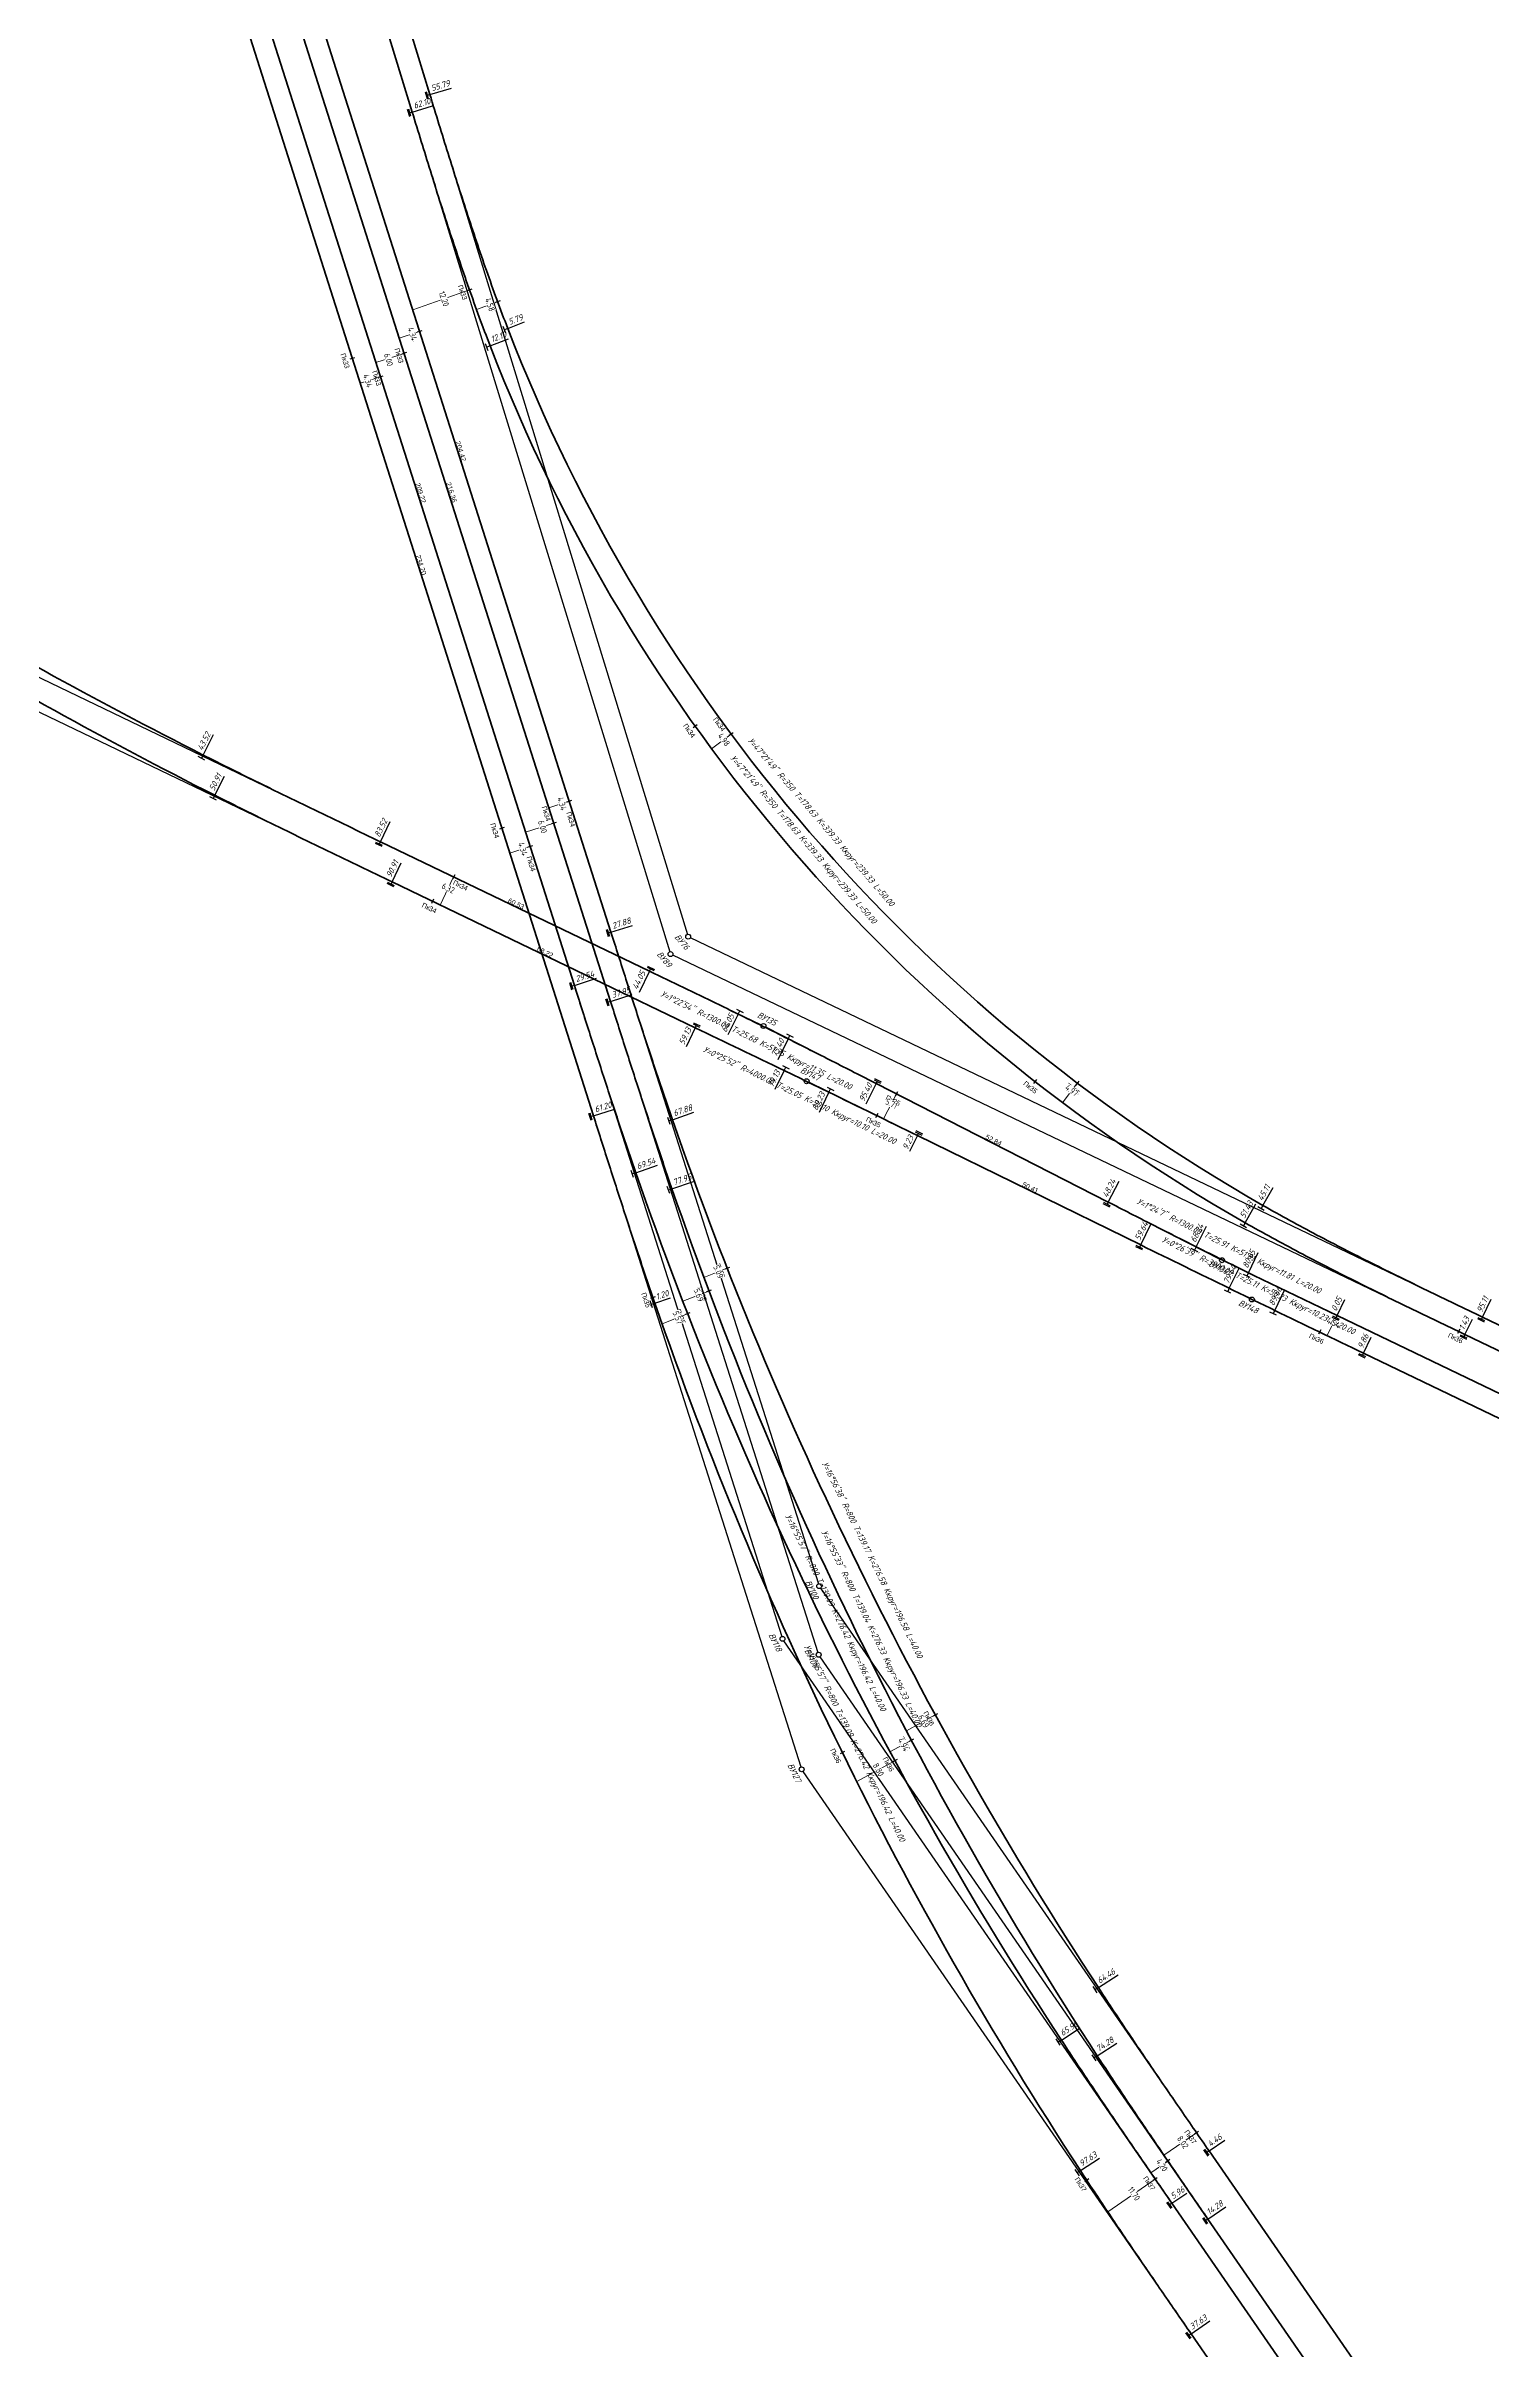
# Model space of a CAD drawing. Extents: x 10590 to 14299, y 7312 to 9553.
# Drawn here: x 12511.1 to 12804.3, y 7551.7 to 8019 of the extents above; entities that cross this region are included whole.
import ezdxf
from ezdxf.enums import TextEntityAlignment as Align

# ---------------------------------------------------------------- set-up
doc = ezdxf.new("R2010")
doc.units = 0
for name, color, linetype in [('Вершины', 7, 'Continuous'), ('Междупутья в плане', 7, 'Continuous'), ('Ось трассы', 7, 'Continuous'), ('Параметры кривых', 7, 'Continuous'), ('Пикетаж', 7, 'Continuous'), ('Прямые вставки', 7, 'Continuous')]:
    doc.layers.add(name, color=color, linetype=linetype)
doc.styles.get("Standard").update_dxf_attribs({"font": 'SPDS.shx', "oblique": 15, "height": 2})
doc.styles.add('Междупутья', font='simplex.shx', dxfattribs={"width": 0.7, "height": 2.5})
doc.styles.add('Параметры кривых', font='SPDS.shx', dxfattribs={"oblique": 15, "height": 2.5})
doc.styles.add('Пикетаж', font='pragmai.shx', dxfattribs={"height": 2})

msp = doc.modelspace()

# ---------------------------------------------------------------- linework, layer by layer
at = {"color": 1, "linetype": 'ByBlock', "lineweight": -2}
for p, q in [((12588.43, 8008.22), (12588, 8009.65)), ((12588.67, 8008.29), (12588.23, 8009.73)), ((12588.93, 8009.16), (12588.45, 8009.01)), ((12584.85, 8004.69), (12584.41, 8006.13)), ((12585.09, 8004.76), (12584.65, 8006.2)), ((12585.35, 8005.63), (12584.87, 8005.48)), ((12600.71, 7957.23), (12600.17, 7958.63)), ((12601.14, 7958.2), (12600.44, 7957.93)), ((12604.29, 7960.76), (12603.75, 7962.16)), ((12604.72, 7961.73), (12604.02, 7961.46)), ((12543.29, 7874.21), (12541.95, 7874.89)), ((12542.96, 7875.22), (12542.62, 7874.55)), ((12545.66, 7866.05), (12544.32, 7866.72)), ((12545.33, 7867.05), (12544.99, 7866.38)), ((12579.24, 7856.64), (12577.88, 7857.29)), ((12579.34, 7856.86), (12577.99, 7857.51)), ((12578.88, 7857.64), (12578.67, 7857.19)), ((12581.61, 7848.48), (12580.26, 7849.13)), ((12581.72, 7848.7), (12580.37, 7849.35)), ((12581.26, 7849.48), (12581.04, 7849.03)), ((12625.16, 7838.32), (12624.71, 7839.75)), ((12625.4, 7838.4), (12624.95, 7839.83)), ((12625.65, 7839.26), (12625.17, 7839.11)), ((12632.98, 7832.17), (12634.33, 7831.52)), ((12633.08, 7832.4), (12634.44, 7831.75)), ((12633.44, 7831.4), (12633.65, 7831.85)), ((12617.74, 7827.56), (12617.28, 7828.99)), ((12617.98, 7827.64), (12617.52, 7829.07)), ((12618.22, 7828.5), (12617.75, 7828.35)), ((12625.08, 7824.29), (12624.62, 7825.72)), ((12625.31, 7824.36), (12624.86, 7825.79)), ((12625.56, 7825.23), (12625.09, 7825.08)), ((12651.09, 7823.69), (12652.44, 7823.03)), ((12651.44, 7822.68), (12651.77, 7823.36)), ((12642.28, 7820.69), (12643.63, 7820.04)), ((12642.39, 7820.92), (12643.74, 7820.27)), ((12642.74, 7819.91), (12642.96, 7820.37)), ((12661.27, 7818.65), (12662.61, 7817.97)), ((12661.61, 7817.64), (12661.94, 7818.31)), ((12660.41, 7812.23), (12661.76, 7811.58)), ((12660.76, 7811.23), (12661.09, 7811.91)), ((12679, 7809.37), (12680.33, 7808.69)), ((12679.11, 7809.59), (12680.45, 7808.91)), ((12679.44, 7808.58), (12679.67, 7809.03)), ((12669.5, 7807.83), (12670.84, 7807.17)), ((12669.84, 7806.82), (12670.17, 7807.5)), ((12621.61, 7801.09), (12621.16, 7802.52)), ((12621.85, 7801.17), (12621.4, 7802.6)), ((12622.1, 7802.03), (12621.62, 7801.88)), ((12637.64, 7800.3), (12637.15, 7801.72)), ((12638.1, 7801.25), (12637.4, 7801.01)), ((12687.35, 7798.81), (12688.7, 7798.15)), ((12687.46, 7799.04), (12688.81, 7798.38)), ((12687.81, 7798.04), (12688.03, 7798.48)), ((12630.22, 7789.54), (12629.73, 7790.96)), ((12630.68, 7790.49), (12629.97, 7790.25)), ((12637.56, 7786.27), (12637.07, 7787.68)), ((12638.02, 7787.22), (12637.31, 7786.97)), ((12726.82, 7783.53), (12725.48, 7784.21)), ((12726.93, 7783.75), (12725.59, 7784.43)), ((12726.49, 7784.54), (12726.26, 7784.09)), ((12754.55, 7779.33), (12753.25, 7780.07)), ((12754.27, 7780.35), (12753.9, 7779.7)), ((12758.14, 7782.85), (12756.83, 7783.6)), ((12757.85, 7783.88), (12757.48, 7783.23)), ((12733.41, 7774.84), (12732.07, 7775.5)), ((12733.52, 7775.07), (12732.18, 7775.73)), ((12733.07, 7775.85), (12732.85, 7775.4)), ((12744.32, 7775.48), (12743.98, 7774.81)), ((12744.66, 7774.47), (12743.31, 7775.15)), ((12751.38, 7766.06), (12750.03, 7766.71)), ((12751.04, 7767.06), (12750.71, 7766.39)), ((12755.25, 7769.23), (12753.9, 7769.89)), ((12754.9, 7770.23), (12754.57, 7769.56)), ((12634.09, 7763.07), (12633.6, 7764.49)), ((12634.56, 7764.02), (12633.85, 7763.78)), ((12760.59, 7761.59), (12759.24, 7762.25)), ((12760.24, 7762.59), (12759.91, 7761.92)), ((12773.37, 7760.75), (12772.02, 7761.4)), ((12772.91, 7761.52), (12772.69, 7761.07)), ((12773.26, 7760.52), (12771.91, 7761.17)), ((12799.18, 7756.69), (12797.83, 7757.34)), ((12799.29, 7756.92), (12797.94, 7757.56)), ((12798.83, 7757.69), (12798.61, 7757.24)), ((12802.77, 7760.22), (12801.41, 7760.87)), ((12802.87, 7760.44), (12801.52, 7761.09)), ((12802.41, 7761.22), (12802.2, 7760.77)), ((12778.61, 7752.92), (12777.26, 7753.57)), ((12778.72, 7753.14), (12777.36, 7753.79)), ((12778.26, 7753.92), (12778.04, 7753.47)), ((12724.27, 7624.18), (12723.45, 7625.44)), ((12724.49, 7625.22), (12723.86, 7624.81)), ((12716.76, 7613.55), (12715.94, 7614.81)), ((12716.98, 7614.59), (12716.35, 7614.18)), ((12724.05, 7610.36), (12723.23, 7611.61)), ((12724.26, 7611.4), (12723.64, 7610.99)), ((12746.74, 7591.07), (12745.89, 7592.3)), ((12746.95, 7591.21), (12746.09, 7592.44)), ((12746.93, 7592.11), (12746.52, 7591.83)), ((12720.63, 7587.08), (12719.81, 7588.34)), ((12720.85, 7588.12), (12720.22, 7587.71)), ((12739.22, 7580.43), (12738.37, 7581.67)), ((12739.43, 7580.58), (12738.58, 7581.81)), ((12739.41, 7581.48), (12739, 7581.19)), ((12746.51, 7577.24), (12745.65, 7578.47)), ((12746.71, 7577.38), (12745.86, 7578.61)), ((12746.7, 7578.28), (12746.29, 7578)), ((12743.1, 7553.96), (12742.25, 7555.2)), ((12743.3, 7554.11), (12742.45, 7555.34)), ((12743.29, 7555.01), (12742.88, 7554.72))]:
    msp.add_line(p, q, dxfattribs=at)
at = {"color": 1}
for p, q in [((12597.43, 7969.72), (12596.48, 7969.39)), ((12603.15, 7967.31), (12602.21, 7966.97)), ((12587.32, 7961.26), (12586.37, 7960.96)), ((12573.66, 7955.78), (12572.7, 7955.48)), ((12643.15, 7881.32), (12642.34, 7880.74)), ((12650.45, 7879.75), (12649.64, 7879.16)), ((12617.67, 7865.98), (12616.71, 7865.68)), ((12604, 7860.5), (12603.05, 7860.2)), ((12593.96, 7850.94), (12593.52, 7850.04)), ((12711.93, 7809.39), (12711.31, 7808.61)), ((12720.51, 7809.08), (12719.9, 7808.28)), ((12683.76, 7806.94), (12683.3, 7806.05)), ((12649.69, 7771.3), (12648.76, 7770.94)), ((12634.64, 7765.32), (12633.69, 7765)), ((12773.08, 7762), (12772.64, 7761.1)), ((12797.76, 7758.76), (12797.33, 7757.86)), ((12691.86, 7680.77), (12690.98, 7680.29)), ((12673.01, 7673.11), (12672.11, 7672.67)), ((12744.81, 7596.06), (12743.99, 7595.5)), ((12722.57, 7586.41), (12721.74, 7585.86))]:
    msp.add_line(p, q, dxfattribs=at)
at = {"layer": 'Вершины', "color": 1}
for p, q in [((12588.93, 8009.16), (12641.15, 7838.85)), ((12578.88, 7857.64), (12486.17, 7902.24)), ((12581.26, 7849.48), (12488.05, 7894.3)), ((12625.65, 7839.26), (12667.73, 7707.13)), ((12802.41, 7761.22), (12641.75, 7838.16)), ((12633.44, 7831.4), (12656.12, 7820.48)), ((12642.74, 7819.91), (12664.87, 7809.28)), ((12679.44, 7808.58), (12657.02, 7820.04)), ((12726.49, 7784.54), (12749.11, 7772.97)), ((12733.07, 7775.85), (12755.17, 7765.01)), ((12772.91, 7761.52), (12750.01, 7772.53)), ((12746.93, 7592.11), (12668.17, 7706.24))]:
    msp.add_line(p, q, dxfattribs=at)
for centre in [(12641.3, 7838.37), (12637.72, 7834.84), (12656.57, 7820.27), (12665.32, 7809.06), (12749.56, 7772.75), (12755.62, 7764.79), (12667.88, 7706.65), (12660.43, 7695.97), (12667.76, 7692.74), (12664.31, 7669.5)]:
    msp.add_circle(centre, 0.5, dxfattribs=at)
at = {"layer": 'Междупутья в плане', "color": 1, "lineweight": 15}
for p, q in [((12596.95, 7969.55), (12585.44, 7965.5)), ((12602.68, 7967.14), (12598.38, 7965.56)), ((12586.84, 7961.11), (12582.71, 7959.79)), ((12650.05, 7879.46), (12646.05, 7876.49)), ((12617.19, 7865.83), (12613.05, 7864.51)), ((12609.26, 7856.65), (12605.12, 7855.33)), ((12593.74, 7850.49), (12591, 7844.8)), ((12720.21, 7808.68), (12717.21, 7804.71)), ((12683.53, 7806.49), (12680.93, 7801.4)), ((12649.22, 7771.12), (12644.48, 7769.26)), ((12772.86, 7761.55), (12770.89, 7757.46)), ((12691.42, 7680.53), (12685.55, 7677.33)), ((12744.4, 7595.78), (12737.79, 7591.23))]:
    msp.add_line(p, q, dxfattribs=at)
at = {"layer": 'Ось трассы', "color": 1, "lineweight": 100, "flags": 128}
msp.add_lwpolyline([(12572.19, 8063.76), (12588.93, 8009.16, 0.001116), (12592.61, 7997.21, 0.003348), (12596.4, 7985.3, 0.00558), (12600.4, 7973.46, 0.007813), (12604.72, 7961.73, 0.172634), (12757.85, 7783.88, 0.007813), (12768.81, 7777.87, 0.00558), (12779.93, 7772.15, 0.003348), (12791.15, 7766.64, 0.001116), (12802.41, 7761.22), (12887.78, 7720.34, 0.000391), (12896.8, 7716.03, 0.001172), (12905.83, 7711.74, 0.001953), (12914.9, 7707.51, 0.002734), (12924, 7703.37, 0.059869), (13106.25, 7646.59, 0.002734), (13116.1, 7644.83, 0.001953), (13125.96, 7643.16, 0.001172), (13135.83, 7641.56, 0.000391), (13145.7, 7639.99), (13306.19, 7614.51, 0.000417)], format="xyb", dxfattribs=at)
at = {"layer": 'Параметры кривых', "color": 1}
for p, q in [((12588.93, 8009.16), (12593.32, 8010.5)), ((12585.35, 8005.63), (12589.44, 8006.88)), ((12604.72, 7961.73), (12608.13, 7963.05)), ((12601.14, 7958.2), (12604.87, 7959.64)), ((12542.96, 7875.22), (12545.07, 7879.4)), ((12545.33, 7867.05), (12547.28, 7870.9)), ((12578.88, 7857.64), (12580.86, 7861.75)), ((12581.26, 7849.48), (12583.13, 7853.37)), ((12625.65, 7839.26), (12630.03, 7840.66)), ((12618.22, 7828.5), (12622.69, 7829.93)), ((12633.44, 7831.4), (12631.35, 7827.06)), ((12625.56, 7825.23), (12629.94, 7826.62)), ((12651.44, 7822.68), (12649.37, 7818.47)), ((12642.74, 7819.91), (12640.89, 7816.06)), ((12661.61, 7817.64), (12659.49, 7813.42)), ((12660.76, 7811.23), (12658.88, 7807.35)), ((12679.44, 7808.58), (12677.3, 7804.41)), ((12669.84, 7806.82), (12667.84, 7802.72)), ((12622.1, 7802.03), (12626.18, 7803.33)), ((12638.1, 7801.25), (12642.45, 7802.76)), ((12687.81, 7798.04), (12686.21, 7794.78)), ((12630.68, 7790.49), (12635.11, 7792.03)), ((12638.02, 7787.22), (12642.39, 7788.73)), ((12726.49, 7784.54), (12728.68, 7788.82)), ((12757.85, 7783.88), (12759.91, 7787.49)), ((12733.07, 7775.85), (12735.13, 7780.06)), ((12754.27, 7780.35), (12756.45, 7784.18)), ((12744.32, 7775.48), (12746.42, 7779.67)), ((12751.04, 7767.06), (12753.1, 7771.3)), ((12754.9, 7770.23), (12756.91, 7774.33)), ((12760.24, 7762.59), (12762.23, 7766.7)), ((12772.91, 7761.52), (12774.48, 7764.79)), ((12802.41, 7761.22), (12804.15, 7764.86)), ((12778.26, 7753.92), (12779.83, 7757.18)), ((12798.83, 7757.69), (12800.33, 7760.82)), ((12724.49, 7625.22), (12728.52, 7627.85)), ((12716.98, 7614.59), (12720.8, 7617.09)), ((12724.26, 7611.4), (12728.21, 7613.98)), ((12746.93, 7592.11), (12750.12, 7594.31)), ((12720.85, 7588.12), (12724.7, 7590.63)), ((12739.41, 7581.48), (12742.4, 7583.54)), ((12746.7, 7578.28), (12750.33, 7580.78)), ((12743.29, 7555.01), (12747.07, 7557.62))]:
    msp.add_line(p, q, dxfattribs=at)

# ---------------------------------------------------------------- texts
at = {"layer": 'Вершины', "color": 1, "oblique": 15}
for s, rotation, p in [('ВУ76', 310.7302, (12640.54, 7837.72)), ('ВУ89', 310.7302, (12636.96, 7834.19)), ('ВУ136', 333.8179, (12749.12, 7771.85)), ('ВУ148', 334.6423, (12755.19, 7763.89)), ('ВУ100', 296.1403, (12666.99, 7706.21)), ('ВУ118', 296.1348, (12659.54, 7695.53)), ('ВУ109', 296.1314, (12666.86, 7692.3)), ('ВУ127', 296.1348, (12663.41, 7669.06))]:
    msp.add_text(s, height=1.25, rotation=rotation, dxfattribs=at).set_placement(p, align=Align.TOP_CENTER)
for s, rotation, p in [('ВУ135', 333.4354, (12657.02, 7821.16)), ('ВУ147', 333.5593, (12665.76, 7809.96))]:
    msp.add_text(s, height=1.25, rotation=rotation, dxfattribs=at).set_placement(p, align=Align.CENTER)
at = {"layer": 'Параметры кривых', "color": 1, "style": 'Параметры кривых', "oblique": 15}
for s, rotation, p in [('55.79', 17.0476, (12589.38, 8009.82)), ('62.10', 17.0476, (12585.8, 8006.29)), ('5.79', 21.1401, (12605.12, 7962.42)), ('12.10', 21.1401, (12601.54, 7958.89)), ('43.52', 63.1652, (12542.79, 7876)), ('50.91', 63.1725, (12545.17, 7867.84)), ('83.52', 64.3111, (12578.71, 7858.42)), ('90.91', 64.3185, (12581.08, 7850.26)), ('27.88', 17.6661, (12626.09, 7839.93)), ('29.54', 17.6661, (12618.67, 7829.17)), ('37.95', 17.6661, (12626.01, 7825.9)), ('61.20', 17.6661, (12622.54, 7802.7)), ('67.88', 19.0985, (12638.53, 7801.93)), ('69.54', 19.0985, (12631.11, 7791.17)), ('77.95', 19.0985, (12638.45, 7787.9)), ('48.24', 62.9294, (12726.33, 7785.32)), ('45.11', 60.3187, (12757.73, 7784.67)), ('59.64', 63.8874, (12732.9, 7776.63)), ('51.43', 60.3187, (12754.15, 7781.14)), ('68.24', 63.3701, (12744.15, 7776.26)), ('79.64', 64.0343, (12750.86, 7767.84)), ('80.05', 63.8907, (12754.73, 7771.01)), ('89.86', 64.1845, (12760.06, 7763.38)), ('0.05', 64.3314, (12772.73, 7762.3)), ('95.11', 64.4113, (12802.23, 7762)), ('9.86', 64.3314, (12778.08, 7754.7)), ('1.43', 64.4113, (12798.65, 7758.47)), ('64.46', 33.1774, (12724.74, 7625.98)), ('65.96', 33.1663, (12717.23, 7615.35)), ('74.28', 33.1595, (12724.51, 7612.16)), ('4.46', 34.6098, (12747.16, 7592.88)), ('97.63', 33.1663, (12721.1, 7588.88)), ('5.96', 34.5987, (12739.64, 7582.24)), ('14.28', 34.5919, (12746.93, 7579.05)), ('37.63', 34.5987, (12743.52, 7555.77))]:
    msp.add_text(s, height=1.25, rotation=rotation, dxfattribs=at).set_placement(p)
for s, rotation, p in [('У=47°21\'49" R=350 T=178.63 K=339.33 Ккруг=239.33 L=50.00', 310.7294, (12667.83, 7861.22)), ('У=47°21\'49" R=350 T=178.63 K=339.33 Ккруг=239.33 L=50.00', 310.7294, (12664.25, 7857.69)), ('У=1°24\'7" R=1300.00 T=25.91 K=51.81 Ккруг=11.81 L=20.00', 333.6304, (12750.72, 7775.08)), ('У=16°56\'38" R=800 T=139.17 K=276.58 Ккруг=196.58 L=40.00', 296.1379, (12678.13, 7711.68)), ('У=16°55\'57" R=800 T=139.09 K=276.42 Ккруг=196.42 L=40.00', 296.1324, (12670.67, 7700.99))]:
    msp.add_text(s, height=1.25, rotation=rotation, dxfattribs=at).set_placement(p, align=Align.CENTER)
for s, rotation, p in [('44.05', 64.3111, (12632.71, 7831.05)), ('64.05', 63.8704, (12650.71, 7822.34)), ('59.13', 64.3185, (12642.02, 7819.57)), ('75.40', 63.3701, (12660.88, 7817.3)), ('79.13', 64.1752, (12660.04, 7810.89)), ('95.40', 62.9294, (12678.71, 7808.25)), ('89.23', 64.0306, (12669.12, 7806.48)), ('9.23', 63.8874, (12687.08, 7797.69))]:
    msp.add_text(s, height=1.25, rotation=rotation, dxfattribs=at).set_placement(p, align=Align.RIGHT)
msp.add_text('У=1°22\'54" R=1300.00 T=25.68 K=51.35 Ккруг=11.35 L=20.00', height=1.25, rotation=333.6203, dxfattribs=at).set_placement((12655.42, 7817.93), align=Align.TOP_CENTER)
at = {"layer": 'Пикетаж', "color": 1, "style": 'Пикетаж'}
for s, rotation, p in [('Пк33', 289.399, (12595.07, 7968.89)), ('Пк33', 290.2477, (12600.8, 7966.45)), ('Пк33', 287.6661, (12584.94, 7960.5)), ('Пк33', 287.6661, (12571.27, 7955.03)), ('Пк34', 306.5632, (12647.21, 7881.15)), ('Пк34', 305.5295, (12641.12, 7879.87)), ('Пк34', 287.6661, (12601.62, 7859.74)), ('Пк34', 287.6661, (12617.04, 7862.03)), ('Пк34', 287.6661, (12608.98, 7853.02)), ('Пк34', 334.3111, (12594.9, 7848.32)), ('Пк35', 321.8997, (12710.39, 7807.43)), ('Пк35', 322.9334, (12719, 7807.08)), ('Пк35', 332.9294, (12682.62, 7804.71)), ('Пк35', 291.3989, (12647.36, 7770.39)), ('Пк35', 289.0137, (12632.27, 7764.51)), ('Пк36', 334.3314, (12771.99, 7759.74)), ('Пк36', 334.4079, (12796.68, 7756.5)), ('Пк36', 298.5609, (12689.67, 7679.58)), ('Пк36', 296.1744, (12670.76, 7672.01)), ('Пк37', 304.592, (12742.75, 7594.65)), ('Пк37', 303.3313, (12720.48, 7585.04))]:
    msp.add_text(s, height=1, rotation=rotation, dxfattribs=at).set_placement(p, align=Align.CENTER)
at = {"layer": 'Прямые вставки', "color": 1, "style": 'Пикетаж'}
for s, rotation, p in [('204.42', 287.6661, (12594.73, 7936.68)), ('209.22', 287.6661, (12586.57, 7928.21)), ('216.36', 287.6661, (12592.83, 7928.34)), ('234.20', 287.6661, (12586.66, 7913.64)), ('60.53', 334.3111, (12606.2, 7844.61)), ('68.22', 334.3185, (12612.05, 7834.79)), ('52.84', 332.9294, (12703.01, 7796.65)), ('50.41', 333.8874, (12710.48, 7787.03))]:
    msp.add_text(s, height=1, rotation=rotation, dxfattribs=at).set_placement(p, align=Align.CENTER)

# ---------------------------------------------------------------- next in the draw order: wipeouts: each hides what was drawn before it
at = {"color": 1}
for points in [[(12599.91, 7967.67), (12601.31, 7968.19), (12602.32, 7965.46), (12600.92, 7964.94)], [(12647.08, 7879.07), (12648.28, 7879.96), (12650.02, 7877.62), (12648.81, 7876.73)], [(12717.47, 7807.47), (12718.37, 7808.67), (12720.7, 7806.91), (12719.8, 7805.71)]]:
    msp.add_wipeout(points, dxfattribs=at)

# ---------------------------------------------------------------- next in the draw order: linework, layer by layer
at = {"layer": 'Вершины', "color": 1}
for p, q in [((12585.35, 8005.63), (12637.57, 7835.32)), ((12798.83, 7757.69), (12638.17, 7834.63))]:
    msp.add_line(p, q, dxfattribs=at)
at = {"layer": 'Ось трассы', "color": 1, "lineweight": 100, "flags": 128}
msp.add_lwpolyline([(12568.76, 8059.73), (12585.35, 8005.63, 0.001116), (12589.03, 7993.68, 0.003348), (12592.82, 7981.77, 0.00558), (12596.82, 7969.93, 0.007813), (12601.14, 7958.2, 0.172634), (12754.27, 7780.35, 0.007813), (12765.23, 7774.34, 0.00558), (12776.35, 7768.62, 0.003348), (12787.56, 7763.11, 0.001116), (12798.83, 7757.69), (12885.76, 7716.06, 0.000391), (12894.78, 7711.75, 0.001172), (12903.81, 7707.46, 0.001953), (12912.87, 7703.23, 0.002734), (12921.97, 7699.09, 0.059869), (13104.23, 7642.31, 0.002734), (13114.07, 7640.55, 0.001953), (13123.93, 7638.89, 0.001172), (13133.81, 7637.28, 0.000391), (13143.68, 7635.71), (13294.42, 7611.78, 0.000417)], format="xyb", dxfattribs=at)

# ---------------------------------------------------------------- next in the draw order: texts
at = {"layer": 'Междупутья в плане', "color": 1, "style": 'Междупутья', "width": 0.7}
for s, rotation, p in [('4.58', 290.2468, (12600.53, 7966.35)), ('4.98', 306.5632, (12648.05, 7877.97)), ('4.97', 322.9334, (12718.71, 7806.69))]:
    msp.add_text(s, height=1.25, rotation=rotation, dxfattribs=at).set_placement(p, align=Align.CENTER)

# ---------------------------------------------------------------- next in the draw order: wipeouts: each hides what was drawn before it
at = {"color": 1}
msp.add_wipeout([(12590.49, 7969.17), (12591.9, 7969.67), (12593.09, 7966.29), (12591.68, 7965.79)], dxfattribs=at)

# ---------------------------------------------------------------- next in the draw order: linework, layer by layer
at = {"layer": 'Ось трассы', "color": 1, "lineweight": 100, "flags": 128}
msp.add_lwpolyline([(11950.04, 8756.55), (12218.1, 8539.68, -0.000313), (12225.87, 8533.39, -0.000938), (12233.63, 8527.07, -0.001563), (12241.35, 8520.72, -0.002188), (12249.03, 8514.31, -0.136397), (12551.22, 8072.08, -0.002188), (12554.4, 8062.6, -0.001563), (12557.51, 8053.09, -0.000938), (12560.57, 8043.57, -0.000313), (12563.61, 8034.05), (12625.65, 7839.26, 0.000391), (12628.69, 7829.74, 0.001172), (12631.76, 7820.22, 0.001953), (12634.89, 7810.72, 0.002734), (12638.1, 7801.25, 0.061508), (12724.49, 7625.22, 0.002734), (12730.01, 7616.88, 0.001953), (12735.61, 7608.59, 0.001172), (12741.26, 7600.34, 0.000391), (12746.93, 7592.11), (12938.32, 7314.77)], format="xyb", dxfattribs=at)

# ---------------------------------------------------------------- next in the draw order: texts
at = {"layer": 'Междупутья в плане', "color": 1, "style": 'Междупутья', "width": 0.7}
msp.add_text('12.20', height=1.25, rotation=289.3997, dxfattribs=at).set_placement((12591.2, 7967.53), align=Align.CENTER)

# ---------------------------------------------------------------- next in the draw order: wipeouts: each hides what was drawn before it
at = {"color": 1}
for points in [[(12584.21, 7961.82), (12585.64, 7962.28), (12586.53, 7959.46), (12585.1, 7959.01)], [(12614.55, 7866.54), (12615.98, 7867), (12616.88, 7864.18), (12615.45, 7863.72)], [(12646.21, 7771.48), (12647.61, 7772.03), (12648.65, 7769.35), (12647.26, 7768.81)], [(12687.69, 7680.14), (12689.01, 7680.85), (12690.38, 7678.33), (12689.06, 7677.61)], [(12740.17, 7594.63), (12741.4, 7595.49), (12743.06, 7593.08), (12741.82, 7592.23)]]:
    msp.add_wipeout(points, dxfattribs=at)

# ---------------------------------------------------------------- next in the draw order: linework, layer by layer
for p, q in [((12584.18, 7956.83), (12583.22, 7956.52)), ((12614.52, 7861.54), (12613.57, 7861.24)), ((12645.99, 7766.66), (12645.05, 7766.31)), ((12687.02, 7675.61), (12686.14, 7675.14)), ((12739.01, 7590.33), (12738.19, 7589.76))]:
    msp.add_line(p, q, dxfattribs=at)
at = {"layer": 'Вершины', "color": 1}
for p, q in [((12625.56, 7825.23), (12667.61, 7693.22)), ((12746.7, 7578.28), (12668.04, 7692.33))]:
    msp.add_line(p, q, dxfattribs=at)
at = {"layer": 'Междупутья в плане', "color": 1, "lineweight": 15}
for p, q in [((12583.7, 7956.68), (12577.98, 7954.86)), ((12614.05, 7861.39), (12608.33, 7859.57)), ((12645.52, 7766.49), (12640.19, 7764.48)), ((12686.58, 7675.38), (12682.21, 7673.07)), ((12738.6, 7590.05), (12735.14, 7587.68))]:
    msp.add_line(p, q, dxfattribs=at)
at = {"layer": 'Ось трассы', "color": 1, "lineweight": 100, "flags": 128}
msp.add_lwpolyline([(11969.77, 8734.92), (12214.39, 8537.02, -0.000313), (12222.16, 8530.73, -0.000938), (12229.92, 8524.41, -0.001563), (12237.64, 8518.06, -0.002188), (12245.32, 8511.65, -0.136397), (12547.51, 8069.42, -0.002188), (12550.69, 8059.94, -0.001563), (12553.8, 8050.43, -0.000938), (12556.87, 8040.91, -0.000313), (12559.91, 8031.39), (12625.56, 7825.23, 0.000391), (12628.6, 7815.7, 0.001172), (12631.67, 7806.19, 0.001953), (12634.8, 7796.69, 0.002734), (12638.02, 7787.22, 0.06143), (12724.26, 7611.4, 0.002734), (12729.78, 7603.06, 0.001953), (12735.38, 7594.77, 0.001172), (12741.02, 7586.52, 0.000391), (12746.7, 7578.28), (12794.17, 7509.45)], format="xyb", dxfattribs=at)

# ---------------------------------------------------------------- next in the draw order: texts
at = {"layer": 'Междупутья в плане', "color": 1, "style": 'Междупутья', "width": 0.7}
for s, rotation, p in [('4.34', 287.6661, (12584.77, 7960.45)), ('4.34', 287.6661, (12615.12, 7865.17)), ('5.09', 291.3989, (12646.85, 7770.19)), ('6.69', 298.5609, (12688.49, 7678.93)), ('8.02', 304.5926, (12741.1, 7593.5))]:
    msp.add_text(s, height=1.25, rotation=rotation, dxfattribs=at).set_placement(p, align=Align.CENTER)
at = {"layer": 'Параметры кривых', "color": 1, "style": 'Параметры кривых', "oblique": 15}
msp.add_text('У=16°55\'33" R=800 T=139.04 K=276.33 Ккруг=196.33 L=40.00', height=1.25, rotation=296.129, dxfattribs=at).set_placement((12677.99, 7697.76), align=Align.CENTER)
at = {"layer": 'Пикетаж', "color": 1, "style": 'Пикетаж'}
for s, rotation, p in [('Пк33', 287.6661, (12582.19, 7956.07)), ('Пк34', 287.6661, (12612.06, 7863.19)), ('Пк35', 290.6775, (12643.65, 7765.78)), ('Пк36', 297.8394, (12684.81, 7674.44)), ('Пк37', 304.4093, (12736.95, 7588.92))]:
    msp.add_text(s, height=1, rotation=rotation, dxfattribs=at).set_placement(p, align=Align.CENTER)

# ---------------------------------------------------------------- next in the draw order: wipeouts: each hides what was drawn before it
at = {"color": 1}
for points in [[(12579.39, 7956.55), (12580.82, 7957), (12581.7, 7954.22), (12580.27, 7953.77)], [(12610.63, 7861.83), (12612.06, 7862.29), (12612.94, 7859.51), (12611.51, 7859.05)], [(12642.23, 7766.78), (12643.64, 7767.31), (12644.65, 7764.62), (12643.25, 7764.09)], [(12683.59, 7675.47), (12684.92, 7676.17), (12686.3, 7673.56), (12684.98, 7672.86)], [(12735.94, 7589.99), (12737.18, 7590.84), (12738.83, 7588.44), (12737.59, 7587.59)]]:
    msp.add_wipeout(points, dxfattribs=at)

# ---------------------------------------------------------------- next in the draw order: linework, layer by layer
for p, q in [((12579.39, 7952.08), (12578.44, 7951.78)), ((12609.74, 7856.8), (12608.78, 7856.5)), ((12641.66, 7762.09), (12640.73, 7761.72)), ((12683.65, 7671.47), (12682.77, 7670.99)), ((12736.44, 7586.67), (12735.62, 7586.1))]:
    msp.add_line(p, q, dxfattribs=at)
at = {"layer": 'Вершины', "color": 1}
for p, q in [((12618.22, 7828.5), (12660.28, 7696.45)), ((12739.41, 7581.48), (12660.72, 7695.56))]:
    msp.add_line(p, q, dxfattribs=at)
at = {"layer": 'Междупутья в плане', "color": 1, "lineweight": 15}
for p, q in [((12578.91, 7951.93), (12574.78, 7950.62)), ((12641.19, 7761.9), (12636, 7759.88)), ((12683.21, 7671.23), (12675.47, 7667.04)), ((12736.03, 7586.39), (12726.39, 7579.75))]:
    msp.add_line(p, q, dxfattribs=at)
at = {"layer": 'Ось трассы', "color": 1, "lineweight": 100, "flags": 128}
msp.add_lwpolyline([(11917.95, 8769.13), (12209.22, 8533.48, -0.000313), (12216.99, 8527.19, -0.000938), (12224.75, 8520.88, -0.001563), (12232.47, 8514.53, -0.002188), (12240.15, 8508.12, -0.136397), (12542.34, 8065.88, -0.002188), (12545.52, 8056.4, -0.001563), (12548.63, 8046.9, -0.000938), (12551.7, 8037.38, -0.000313), (12554.73, 8027.85), (12618.22, 7828.5, 0.000391), (12621.26, 7818.98, 0.001172), (12624.33, 7809.46, 0.001953), (12627.46, 7799.96, 0.002734), (12630.68, 7790.49, 0.06146), (12716.98, 7614.59, 0.002734), (12722.5, 7606.25, 0.001953), (12728.09, 7597.96, 0.001172), (12733.74, 7589.71, 0.000391), (12739.41, 7581.48), (12907.1, 7338.38)], format="xyb", dxfattribs=at)

# ---------------------------------------------------------------- next in the draw order: texts
at = {"layer": 'Междупутья в плане', "color": 1, "style": 'Междупутья', "width": 0.7}
for s, rotation, p in [('6.00', 287.6661, (12579.95, 7955.2)), ('6.00', 287.6661, (12611.19, 7860.48)), ('5.69', 290.6775, (12642.86, 7765.48)), ('4.94', 297.8394, (12684.4, 7674.22)), ('4.20', 304.411, (12736.87, 7588.86))]:
    msp.add_text(s, height=1.25, rotation=rotation, dxfattribs=at).set_placement(p, align=Align.CENTER)
at = {"layer": 'Пикетаж', "color": 1, "style": 'Пикетаж'}
for s, rotation, p in [('Пк33', 287.6661, (12577.66, 7951.5)), ('Пк35', 291.2801, (12639.33, 7761.18)), ('Пк36', 298.4421, (12681.45, 7670.28)), ('Пк37', 304.5668, (12734.38, 7585.25))]:
    msp.add_text(s, height=1, rotation=rotation, dxfattribs=at).set_placement(p, align=Align.CENTER)

# ---------------------------------------------------------------- next in the draw order: wipeouts: each hides what was drawn before it
at = {"color": 1}
for points in [[(12575.19, 7952.32), (12576.62, 7952.77), (12577.52, 7949.96), (12576.09, 7949.5)], [(12606.62, 7857.36), (12608.05, 7857.82), (12608.95, 7855), (12607.52, 7854.54)], [(12637.95, 7762.21), (12639.35, 7762.75), (12640.41, 7760.03), (12639.01, 7759.49)], [(12678.53, 7670.36), (12679.85, 7671.07), (12681.24, 7668.51), (12679.92, 7667.79)], [(12730.14, 7584.4), (12731.37, 7585.25), (12733.31, 7582.44), (12732.08, 7581.59)]]:
    msp.add_wipeout(points, dxfattribs=at)

# ---------------------------------------------------------------- next in the draw order: linework, layer by layer
at = {"layer": 'Вершины', "color": 1}
for p, q in [((12622.1, 7802.03), (12664.16, 7669.98)), ((12743.29, 7555.01), (12664.59, 7669.09))]:
    msp.add_line(p, q, dxfattribs=at)
at = {"layer": 'Ось трассы', "color": 1, "lineweight": 100, "flags": 128}
for points in [[(12001.25, 8696.08), (12205.51, 8530.82, -0.000313), (12213.28, 8524.53, -0.000938), (12221.04, 8518.22, -0.001563), (12228.76, 8511.87, -0.002188), (12236.44, 8505.46, -0.136397), (12538.63, 8063.22, -0.002188), (12541.82, 8053.74, -0.001563), (12544.93, 8044.24, -0.000938), (12547.99, 8034.72, -0.000313), (12551.03, 8025.19), (12622.1, 7802.03, 0.000391), (12625.14, 7792.51, 0.001172), (12628.21, 7782.99, 0.001953), (12631.34, 7773.49, 0.002734), (12634.56, 7764.02, 0.06146), (12720.85, 7588.12, 0.002734), (12726.37, 7579.78, 0.001953), (12731.97, 7571.49, 0.001172), (12737.62, 7563.24, 0.000391), (12743.29, 7555.01), (12889.58, 7342.94)], [(12322.32, 8032.54, 0.047719), (12417.63, 7950.6, 0.036612), (12542.96, 7875.22, 0.002188), (12551.9, 7870.74, 0.001563), (12560.88, 7866.34, 0.000938), (12569.87, 7861.98, 0.000313), (12578.88, 7857.64), (12633.44, 7831.4, -0.000481), (12642.44, 7827.06, -0.001442), (12651.44, 7822.68, -0.002183), (12661.61, 7817.64, -0.001442), (12670.53, 7813.13, -0.000481), (12679.44, 7808.58), (12726.49, 7784.54, 0.000481), (12735.4, 7779.99, 0.001442), (12744.32, 7775.48, 0.002272), (12754.9, 7770.23, 0.001442), (12763.9, 7765.86, 0.000481), (12772.91, 7761.52), (12877.94, 7711.05, 0.000488)]]:
    msp.add_lwpolyline(points, format="xyb", dxfattribs=at)
at = {"layer": 'Параметры кривых', "color": 1}
msp.add_line((12634.56, 7764.02), (12637.72, 7765.12), dxfattribs=at)

# ---------------------------------------------------------------- next in the draw order: texts
at = {"layer": 'Междупутья в плане', "color": 1, "style": 'Междупутья', "width": 0.7}
for s, rotation, p in [('4.34', 287.6661, (12575.76, 7950.95)), ('4.34', 287.6661, (12607.19, 7855.99)), ('5.57', 291.2801, (12638.6, 7760.89)), ('8.80', 298.4421, (12679.34, 7669.13)), ('11.70', 304.5674, (12731.21, 7583.07))]:
    msp.add_text(s, height=1.25, rotation=rotation, dxfattribs=at).set_placement(p, align=Align.CENTER)
at = {"layer": 'Параметры кривых', "color": 1, "style": 'Параметры кривых', "oblique": 15}
msp.add_text('1.20', height=1.25, rotation=19.0985, dxfattribs=at).set_placement((12634.98, 7764.7))
msp.add_text('У=16°55\'57" R=800 T=139.09 K=276.42 Ккруг=196.42 L=40.00', height=1.25, rotation=296.1324, dxfattribs=at).set_placement((12674.54, 7674.52), align=Align.CENTER)

# ---------------------------------------------------------------- next in the draw order: wipeouts: each hides what was drawn before it
at = {"color": 1}
for points in [[(12591, 7848.16), (12591.65, 7849.52), (12594.28, 7848.25), (12593.63, 7846.9)], [(12681.04, 7804.41), (12681.73, 7805.75), (12683.99, 7804.59), (12683.31, 7803.26)], [(12770.49, 7760.03), (12771.14, 7761.38), (12773.8, 7760.1), (12773.15, 7758.75)]]:
    msp.add_wipeout(points, dxfattribs=at)

# ---------------------------------------------------------------- next in the draw order: linework, layer by layer
for p, q in [((12589.67, 7845.99), (12589.23, 7845.09)), ((12679.74, 7802.54), (12679.3, 7801.65)), ((12769.58, 7758.64), (12769.15, 7757.74))]:
    msp.add_line(p, q, dxfattribs=at)
at = {"layer": 'Вершины', "color": 1}
for p, q in [((12687.81, 7798.04), (12665.76, 7808.84)), ((12778.26, 7753.92), (12756.07, 7764.58))]:
    msp.add_line(p, q, dxfattribs=at)
at = {"layer": 'Ось трассы', "color": 1, "lineweight": 100, "flags": 128}
msp.add_lwpolyline([(12317.62, 8030.83, 0.048741), (12419.13, 7943.04, 0.036879), (12545.33, 7867.05, 0.002188), (12554.27, 7862.58, 0.001563), (12563.25, 7858.18, 0.000938), (12572.25, 7853.82, 0.000313), (12581.26, 7849.48), (12642.74, 7819.91, -0.000625), (12660.76, 7811.23, -0.000631), (12669.84, 7806.82, -0.000625), (12687.81, 7798.04), (12733.07, 7775.85, 0.000641), (12751.04, 7767.06, 0.000656), (12760.24, 7762.59, 0.000641), (12778.26, 7753.92), (12876.85, 7706.53, 0.000488)], format="xyb", dxfattribs=at)

# ---------------------------------------------------------------- next in the draw order: texts
at = {"layer": 'Междупутья в плане', "color": 1, "style": 'Междупутья', "width": 0.7}
for s, rotation, p in [('6.32', 334.3111, (12592.37, 7847.65)), ('5.71', 332.9253, (12682.23, 7803.95)), ('4.54', 334.3279, (12771.88, 7759.5))]:
    msp.add_text(s, height=1.25, rotation=rotation, dxfattribs=at).set_placement(p, align=Align.CENTER)
at = {"layer": 'Параметры кривых', "color": 1, "style": 'Параметры кривых', "oblique": 15}
msp.add_text('У=0°25\'52" R=4000.00 T=25.05 K=50.10 Ккруг=10.10 L=20.00', height=1.25, rotation=334.1029, dxfattribs=at).set_placement((12664.21, 7806.78), align=Align.TOP_CENTER)
msp.add_text('У=0°26\'39" R=3900.00 T=25.11 K=50.23 Ккруг=10.23 L=20.00', height=1.25, rotation=334.1094, dxfattribs=at).set_placement((12756.73, 7767.07), align=Align.CENTER)
at = {"layer": 'Пикетаж', "color": 1, "style": 'Пикетаж'}
for s, rotation, p in [('Пк34', 334.3185, (12588.58, 7843.74)), ('Пк35', 333.9179, (12678.64, 7800.3)), ('Пк36', 334.2957, (12768.5, 7756.39))]:
    msp.add_text(s, height=1, rotation=rotation, dxfattribs=at).set_placement(p, align=Align.CENTER)

doc.saveas('drawing.dxf')
